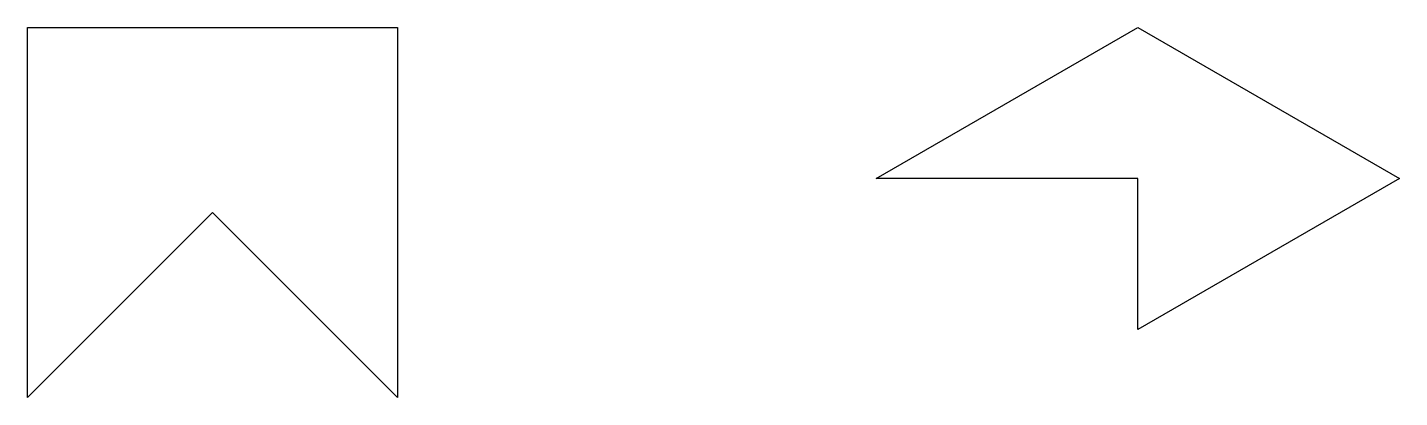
# Model space of a CAD drawing. Header units: millimetres. Extents: x 0 to 37.1, y 10 to 20.
import ezdxf

# ---------------------------------------------------------------- set-up
doc = ezdxf.new("R2010")
doc.units = ezdxf.units.MM
doc.layers.get('0').update_dxf_attribs({"lineweight": 25, "true_color": 0xffffff})

msp = doc.modelspace()

# ---------------------------------------------------------------- linework, layer by layer
for p, q in [((0, 10), (0, 20)), ((0, 20), (10, 20)), ((10, 20), (10, 10)), ((22.929, 15.918), (30, 20)), ((30, 20), (37.071, 15.918)), ((30, 15.918), (22.929, 15.918)), ((37.071, 15.918), (30, 11.835)), ((30, 11.835), (30, 15.918)), ((30, 15.918), (30, 15.918)), ((5, 15), (0, 10)), ((10, 10), (5, 15)), ((5, 15), (5, 15))]:
    msp.add_line(p, q)

doc.saveas('drawing.dxf')
